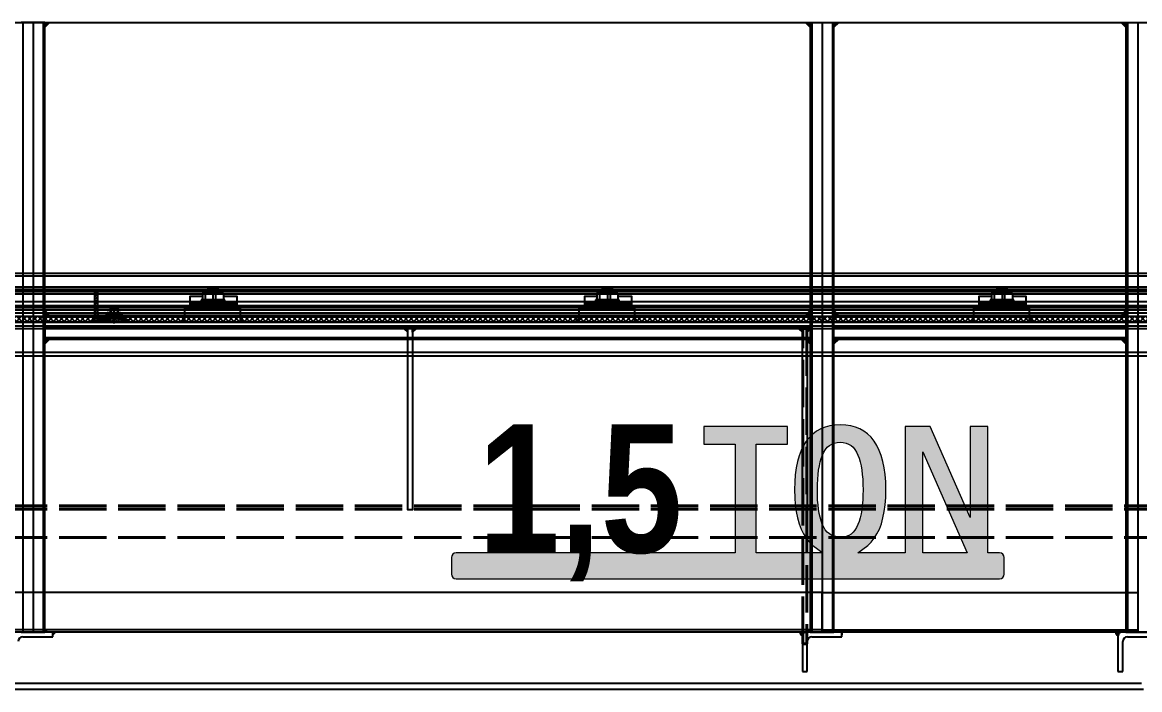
# Model space of a CAD drawing. Header units: centimetres. Extents: x 470464 to 524273, y 49611 to 59074.
# Drawn here: x 505105.7 to 505247.3, y 50524.3 to 50608.9 of the extents above; entities that cross this region are included whole.
import ezdxf

# ---------------------------------------------------------------- set-up
doc = ezdxf.new("R2010")
doc.units = ezdxf.units.CM
doc.header["$MEASUREMENT"] = 0
for name, pattern in [('1244-MIUM-DD-AR-2000$0$1244_Aselsan_MIUM_2900_Vinç$0$ACAD_ISO02W100', [15, 12, -3]), ('CENTER', [50.8, 31.75, -6.35, 6.35, -6.35]), ('CHAIN', [0.3543, 0.2362, -0.0295, 0.0591, -0.0295])]:
    doc.linetypes.add(name, pattern=pattern)
doc.layers.add('BARIŞ BABUR-0019', color=255, linetype='Continuous', lineweight=9)
doc.layers.add('S-COLS-CONC', color=4, linetype='Continuous', lineweight=40)
doc.layers.add('vinç', color=7, linetype='Continuous')
doc.styles.add('Ince', font='arial.ttf')

# ---------------------------------------------------------------- blocks, each defined once
blk = doc.blocks.new('ghfhjkdjfdkyufgfktuthkgt')
at = {"ltscale": 0.4}
blk.add_hatch(color=2, dxfattribs=at).paths.add_polyline_path([(417796.46, 69071.72), (417795.9, 69071.16), (417796.46, 69071.16)])
blk.add_hatch(color=2, dxfattribs=at).paths.add_polyline_path([(417796.46, 69071.72), (417795.9, 69071.16), (417796.46, 69071.16)])
h = blk.add_hatch(color=2, dxfattribs=at)
edge = h.paths.add_edge_path()
edge.add_arc((417800.16, 69071.26), 0.3, 0, 45, ccw=False)
edge.add_line((417800.46, 69071.26), (417800.46, 69071.16))
edge.add_line((417800.46, 69071.16), (417800.88, 69071.16))
edge.add_arc((417800.49, 69071.1), 0.394, 9.0696, 108.2521)
h = blk.add_hatch(color=2, dxfattribs=at)
edge = h.paths.add_edge_path()
edge.add_arc((417800.16, 69071.26), 0.3, 0, 45, ccw=False)
edge.add_line((417800.46, 69071.26), (417800.46, 69071.16))
edge.add_line((417800.46, 69071.16), (417800.88, 69071.16))
edge.add_arc((417800.49, 69071.1), 0.394, 9.0696, 108.2521)
at = {"color": 2}
for p, q in [((417796.46, 69075.16), (417796.46, 69071.16)), ((417796.56, 69075.16), (417796.46, 69075.16)), ((417796.46, 69075.16), (417796.46, 69071.16)), ((417796.56, 69075.16), (417796.46, 69075.16)), ((417796.86, 69072.16), (417796.86, 69074.86)), ((417796.86, 69072.16), (417796.86, 69074.86)), ((417798.55, 69072.91), (417798.46, 69072.82)), ((417798.55, 69072.91), (417798.46, 69072.82)), ((417798.46, 69072.82), (417799.46, 69072.82)), ((417798.46, 69071.56), (417798.46, 69072.82)), ((417798.46, 69072.82), (417799.46, 69072.82)), ((417798.46, 69071.56), (417798.46, 69072.82)), ((417799.37, 69072.91), (417798.55, 69072.91)), ((417798.55, 69071.56), (417798.55, 69072.91)), ((417799.37, 69072.91), (417798.55, 69072.91)), ((417798.55, 69071.56), (417798.55, 69072.91)), ((417799.37, 69072.91), (417799.46, 69072.82)), ((417799.37, 69072.91), (417799.37, 69071.56)), ((417799.37, 69072.91), (417799.46, 69072.82)), ((417799.37, 69072.91), (417799.37, 69071.56)), ((417799.46, 69071.56), (417799.46, 69072.82)), ((417799.46, 69071.56), (417799.46, 69072.82)), ((417796.46, 69071.16), (417800.46, 69071.16)), ((417796.46, 69071.16), (417800.46, 69071.16)), ((417800.16, 69071.56), (417797.46, 69071.56)), ((417800.16, 69071.56), (417797.46, 69071.56)), ((417798.19, 69072.36), (417797.98, 69072.24)), ((417798.19, 69072.36), (417797.98, 69072.24)), ((417797.98, 69072.24), (417798, 69072.25)), ((417797.98, 69072.24), (417798, 69072.25)), ((417797.98, 69071.69), (417797.98, 69072.24)), ((417797.98, 69071.69), (417797.98, 69072.24)), ((417798, 69071.68), (417797.98, 69071.69)), ((417798.19, 69071.56), (417797.98, 69071.69)), ((417798, 69071.68), (417797.98, 69071.69)), ((417798.19, 69071.56), (417797.98, 69071.69)), ((417798, 69072.25), (417798.02, 69072.26)), ((417798, 69072.25), (417798.02, 69072.26)), ((417798.02, 69071.66), (417798, 69071.68)), ((417798.02, 69071.66), (417798, 69071.68)), ((417798.02, 69072.26), (417798.04, 69072.27)), ((417798.02, 69072.26), (417798.04, 69072.27)), ((417798.04, 69071.65), (417798.02, 69071.66)), ((417798.04, 69071.65), (417798.02, 69071.66)), ((417798.04, 69072.27), (417798.07, 69072.28)), ((417798.04, 69072.27), (417798.07, 69072.28)), ((417798.07, 69071.64), (417798.04, 69071.65)), ((417798.07, 69071.64), (417798.04, 69071.65)), ((417798.07, 69072.28), (417798.09, 69072.29)), ((417798.07, 69072.28), (417798.09, 69072.29)), ((417798.09, 69071.64), (417798.07, 69071.64)), ((417798.09, 69071.64), (417798.07, 69071.64)), ((417798.09, 69072.29), (417798.11, 69072.3)), ((417798.09, 69072.29), (417798.11, 69072.3)), ((417798.11, 69071.63), (417798.09, 69071.64)), ((417798.11, 69071.63), (417798.09, 69071.64)), ((417798.11, 69072.3), (417798.13, 69072.3)), ((417798.11, 69072.3), (417798.13, 69072.3)), ((417798.13, 69071.62), (417798.11, 69071.63)), ((417798.13, 69071.62), (417798.11, 69071.63)), ((417798.13, 69072.3), (417798.15, 69072.31)), ((417798.13, 69072.3), (417798.15, 69072.31)), ((417798.15, 69071.62), (417798.13, 69071.62)), ((417798.15, 69071.62), (417798.13, 69071.62)), ((417798.15, 69072.31), (417798.17, 69072.31)), ((417798.15, 69072.31), (417798.17, 69072.31)), ((417798.17, 69071.62), (417798.15, 69071.62)), ((417798.17, 69071.62), (417798.15, 69071.62)), ((417798.17, 69072.31), (417798.18, 69072.31)), ((417798.17, 69072.31), (417798.18, 69072.31)), ((417798.18, 69071.61), (417798.17, 69071.62)), ((417798.18, 69071.61), (417798.17, 69071.62)), ((417798.18, 69072.31), (417798.2, 69072.31)), ((417798.18, 69072.31), (417798.2, 69072.31)), ((417798.2, 69071.61), (417798.18, 69071.61)), ((417798.2, 69071.61), (417798.18, 69071.61)), ((417798.19, 69072.36), (417799.72, 69072.36)), ((417798.19, 69072.36), (417799.72, 69072.36)), ((417799.72, 69071.56), (417798.19, 69071.56)), ((417799.72, 69071.56), (417798.19, 69071.56)), ((417798.2, 69072.31), (417798.22, 69072.31)), ((417798.2, 69072.31), (417798.22, 69072.31)), ((417798.22, 69071.61), (417798.2, 69071.61)), ((417798.22, 69071.61), (417798.2, 69071.61)), ((417798.22, 69072.31), (417798.24, 69072.31)), ((417798.22, 69072.31), (417798.24, 69072.31)), ((417798.24, 69071.61), (417798.22, 69071.61)), ((417798.24, 69071.61), (417798.22, 69071.61)), ((417798.24, 69072.31), (417798.26, 69072.31)), ((417798.24, 69072.31), (417798.26, 69072.31)), ((417798.26, 69071.61), (417798.24, 69071.61)), ((417798.26, 69071.61), (417798.24, 69071.61)), ((417798.26, 69072.31), (417798.28, 69072.31)), ((417798.26, 69072.31), (417798.28, 69072.31)), ((417798.28, 69071.62), (417798.26, 69071.61)), ((417798.28, 69071.62), (417798.26, 69071.61)), ((417798.28, 69072.31), (417798.3, 69072.31)), ((417798.28, 69072.31), (417798.3, 69072.31)), ((417798.3, 69071.62), (417798.28, 69071.62)), ((417798.3, 69071.62), (417798.28, 69071.62)), ((417798.3, 69072.31), (417798.32, 69072.3)), ((417798.3, 69072.31), (417798.32, 69072.3)), ((417798.32, 69071.62), (417798.3, 69071.62)), ((417798.32, 69071.62), (417798.3, 69071.62)), ((417798.32, 69072.3), (417798.34, 69072.3)), ((417798.32, 69072.3), (417798.34, 69072.3)), ((417798.34, 69071.63), (417798.32, 69071.62)), ((417798.34, 69071.63), (417798.32, 69071.62)), ((417798.34, 69072.3), (417798.36, 69072.29)), ((417798.34, 69072.3), (417798.36, 69072.29)), ((417798.36, 69071.64), (417798.34, 69071.63)), ((417798.36, 69071.64), (417798.34, 69071.63)), ((417798.36, 69072.29), (417798.38, 69072.28)), ((417798.36, 69072.29), (417798.38, 69072.28)), ((417798.38, 69071.64), (417798.36, 69071.64)), ((417798.38, 69071.64), (417798.36, 69071.64)), ((417798.38, 69072.28), (417798.4, 69072.27)), ((417798.38, 69072.28), (417798.4, 69072.27)), ((417798.4, 69071.65), (417798.38, 69071.64)), ((417798.4, 69071.65), (417798.38, 69071.64)), ((417798.4, 69072.27), (417798.42, 69072.26)), ((417798.4, 69072.27), (417798.42, 69072.26)), ((417798.42, 69071.66), (417798.4, 69071.65)), ((417798.42, 69071.66), (417798.4, 69071.65)), ((417798.41, 69071.56), (417798.41, 69071.16)), ((417799.51, 69071.56), (417798.41, 69071.56)), ((417798.41, 69071.56), (417798.41, 69071.16)), ((417799.51, 69071.56), (417798.41, 69071.56)), ((417798.41, 69071.16), (417799.51, 69071.16)), ((417798.41, 69071.16), (417799.51, 69071.16)), ((417798.42, 69072.26), (417798.44, 69072.25)), ((417798.42, 69072.26), (417798.44, 69072.25)), ((417798.44, 69071.68), (417798.42, 69071.66)), ((417798.44, 69071.68), (417798.42, 69071.66)), ((417798.44, 69072.25), (417798.47, 69072.24)), ((417798.44, 69072.25), (417798.47, 69072.24)), ((417798.47, 69071.69), (417798.44, 69071.68)), ((417798.47, 69071.69), (417798.44, 69071.68)), ((417798.47, 69072.24), (417798.51, 69072.25)), ((417798.47, 69072.24), (417798.51, 69072.25)), ((417798.51, 69071.68), (417798.47, 69071.69)), ((417798.51, 69071.68), (417798.47, 69071.69)), ((417798.51, 69072.25), (417798.56, 69072.26)), ((417798.51, 69072.25), (417798.56, 69072.26)), ((417798.56, 69071.66), (417798.51, 69071.68)), ((417798.56, 69071.66), (417798.51, 69071.68)), ((417798.56, 69072.26), (417798.6, 69072.27)), ((417798.56, 69072.26), (417798.6, 69072.27)), ((417798.6, 69071.65), (417798.56, 69071.66)), ((417798.6, 69071.65), (417798.56, 69071.66)), ((417798.6, 69072.27), (417798.64, 69072.28)), ((417798.6, 69072.27), (417798.64, 69072.28)), ((417798.64, 69071.64), (417798.6, 69071.65)), ((417798.64, 69071.64), (417798.6, 69071.65)), ((417798.64, 69072.28), (417798.69, 69072.29)), ((417798.64, 69072.28), (417798.69, 69072.29)), ((417798.69, 69071.64), (417798.64, 69071.64)), ((417798.69, 69071.64), (417798.64, 69071.64)), ((417798.69, 69072.29), (417798.73, 69072.3)), ((417798.69, 69072.29), (417798.73, 69072.3)), ((417798.73, 69071.63), (417798.69, 69071.64)), ((417798.73, 69071.63), (417798.69, 69071.64)), ((417798.73, 69072.3), (417798.77, 69072.3)), ((417798.73, 69072.3), (417798.77, 69072.3)), ((417798.77, 69071.62), (417798.73, 69071.63)), ((417798.77, 69071.62), (417798.73, 69071.63)), ((417798.77, 69072.3), (417798.81, 69072.31)), ((417798.77, 69072.3), (417798.81, 69072.31)), ((417798.81, 69071.62), (417798.77, 69071.62)), ((417798.81, 69071.62), (417798.77, 69071.62)), ((417798.81, 69072.31), (417798.84, 69072.31)), ((417798.81, 69072.31), (417798.84, 69072.31)), ((417798.84, 69071.62), (417798.81, 69071.62)), ((417798.84, 69071.62), (417798.81, 69071.62)), ((417798.84, 69072.31), (417798.88, 69072.31)), ((417798.84, 69072.31), (417798.88, 69072.31)), ((417798.88, 69071.61), (417798.84, 69071.62)), ((417798.88, 69071.61), (417798.84, 69071.62)), ((417798.88, 69072.31), (417798.92, 69072.31)), ((417798.88, 69072.31), (417798.92, 69072.31)), ((417798.92, 69071.61), (417798.88, 69071.61)), ((417798.92, 69071.61), (417798.88, 69071.61)), ((417798.92, 69072.31), (417798.96, 69072.31)), ((417798.92, 69072.31), (417798.96, 69072.31)), ((417798.96, 69071.61), (417798.92, 69071.61)), ((417798.96, 69071.61), (417798.92, 69071.61)), ((417798.96, 69072.31), (417799, 69072.31)), ((417798.96, 69072.31), (417799, 69072.31)), ((417799, 69071.61), (417798.96, 69071.61)), ((417799, 69071.61), (417798.96, 69071.61)), ((417799, 69072.31), (417799.03, 69072.31)), ((417799, 69072.31), (417799.03, 69072.31)), ((417799.03, 69071.61), (417799, 69071.61)), ((417799.03, 69071.61), (417799, 69071.61)), ((417799.03, 69072.31), (417799.07, 69072.31)), ((417799.03, 69072.31), (417799.07, 69072.31)), ((417799.07, 69071.62), (417799.03, 69071.61)), ((417799.07, 69071.62), (417799.03, 69071.61)), ((417799.07, 69072.31), (417799.11, 69072.31)), ((417799.07, 69072.31), (417799.11, 69072.31)), ((417799.11, 69071.62), (417799.07, 69071.62)), ((417799.11, 69071.62), (417799.07, 69071.62)), ((417799.11, 69072.31), (417799.15, 69072.3)), ((417799.11, 69072.31), (417799.15, 69072.3)), ((417799.15, 69071.62), (417799.11, 69071.62)), ((417799.15, 69071.62), (417799.11, 69071.62)), ((417799.15, 69072.3), (417799.19, 69072.3)), ((417799.15, 69072.3), (417799.19, 69072.3)), ((417799.19, 69071.63), (417799.15, 69071.62)), ((417799.19, 69071.63), (417799.15, 69071.62)), ((417799.19, 69072.3), (417799.23, 69072.29)), ((417799.19, 69072.3), (417799.23, 69072.29)), ((417799.23, 69071.64), (417799.19, 69071.63)), ((417799.23, 69071.64), (417799.19, 69071.63)), ((417799.23, 69072.29), (417799.27, 69072.28)), ((417799.23, 69072.29), (417799.27, 69072.28)), ((417799.27, 69071.64), (417799.23, 69071.64)), ((417799.27, 69071.64), (417799.23, 69071.64)), ((417799.27, 69072.28), (417799.31, 69072.27)), ((417799.27, 69072.28), (417799.31, 69072.27)), ((417799.31, 69071.65), (417799.27, 69071.64)), ((417799.31, 69071.65), (417799.27, 69071.64)), ((417799.31, 69072.27), (417799.36, 69072.26)), ((417799.31, 69072.27), (417799.36, 69072.26)), ((417799.36, 69071.66), (417799.31, 69071.65)), ((417799.36, 69071.66), (417799.31, 69071.65)), ((417799.36, 69072.26), (417799.4, 69072.25)), ((417799.36, 69072.26), (417799.4, 69072.25)), ((417799.4, 69071.68), (417799.36, 69071.66)), ((417799.4, 69071.68), (417799.36, 69071.66)), ((417799.4, 69072.25), (417799.45, 69072.24)), ((417799.4, 69072.25), (417799.45, 69072.24)), ((417799.45, 69071.69), (417799.4, 69071.68)), ((417799.45, 69071.69), (417799.4, 69071.68)), ((417799.45, 69072.24), (417799.47, 69072.25)), ((417799.45, 69072.24), (417799.47, 69072.25)), ((417799.47, 69071.68), (417799.45, 69071.69)), ((417799.47, 69071.68), (417799.45, 69071.69)), ((417799.47, 69072.25), (417799.49, 69072.26)), ((417799.47, 69072.25), (417799.49, 69072.26)), ((417799.49, 69071.66), (417799.47, 69071.68)), ((417799.49, 69071.66), (417799.47, 69071.68)), ((417799.49, 69072.26), (417799.52, 69072.27)), ((417799.49, 69072.26), (417799.52, 69072.27)), ((417799.52, 69071.65), (417799.49, 69071.66)), ((417799.52, 69071.65), (417799.49, 69071.66)), ((417799.51, 69071.16), (417799.51, 69071.56)), ((417799.51, 69071.16), (417799.51, 69071.56)), ((417799.52, 69072.27), (417799.54, 69072.28)), ((417799.52, 69072.27), (417799.54, 69072.28)), ((417799.54, 69071.64), (417799.52, 69071.65)), ((417799.54, 69071.64), (417799.52, 69071.65)), ((417799.54, 69072.28), (417799.56, 69072.29)), ((417799.54, 69072.28), (417799.56, 69072.29)), ((417799.56, 69071.64), (417799.54, 69071.64)), ((417799.56, 69071.64), (417799.54, 69071.64)), ((417799.56, 69072.29), (417799.58, 69072.3)), ((417799.56, 69072.29), (417799.58, 69072.3)), ((417799.58, 69071.63), (417799.56, 69071.64)), ((417799.58, 69071.63), (417799.56, 69071.64)), ((417799.58, 69072.3), (417799.6, 69072.3)), ((417799.58, 69072.3), (417799.6, 69072.3)), ((417799.6, 69071.62), (417799.58, 69071.63)), ((417799.6, 69071.62), (417799.58, 69071.63)), ((417799.6, 69072.3), (417799.62, 69072.31)), ((417799.6, 69072.3), (417799.62, 69072.31)), ((417799.62, 69071.62), (417799.6, 69071.62)), ((417799.62, 69071.62), (417799.6, 69071.62)), ((417799.62, 69072.31), (417799.64, 69072.31)), ((417799.62, 69072.31), (417799.64, 69072.31)), ((417799.64, 69071.62), (417799.62, 69071.62)), ((417799.64, 69071.62), (417799.62, 69071.62)), ((417799.64, 69072.31), (417799.66, 69072.31)), ((417799.64, 69072.31), (417799.66, 69072.31)), ((417799.66, 69071.61), (417799.64, 69071.62)), ((417799.66, 69071.61), (417799.64, 69071.62)), ((417799.66, 69072.31), (417799.68, 69072.31)), ((417799.66, 69072.31), (417799.68, 69072.31)), ((417799.68, 69071.61), (417799.66, 69071.61)), ((417799.68, 69071.61), (417799.66, 69071.61)), ((417799.68, 69072.31), (417799.69, 69072.31)), ((417799.68, 69072.31), (417799.69, 69072.31)), ((417799.69, 69071.61), (417799.68, 69071.61)), ((417799.69, 69071.61), (417799.68, 69071.61)), ((417799.69, 69072.31), (417799.71, 69072.31)), ((417799.69, 69072.31), (417799.71, 69072.31)), ((417799.71, 69071.61), (417799.69, 69071.61)), ((417799.71, 69071.61), (417799.69, 69071.61)), ((417799.71, 69072.31), (417799.73, 69072.31)), ((417799.71, 69072.31), (417799.73, 69072.31)), ((417799.73, 69071.61), (417799.71, 69071.61)), ((417799.73, 69071.61), (417799.71, 69071.61)), ((417799.72, 69072.36), (417799.94, 69072.24)), ((417799.72, 69072.36), (417799.94, 69072.24)), ((417799.72, 69071.56), (417799.94, 69071.69)), ((417799.72, 69071.56), (417799.94, 69071.69)), ((417799.73, 69072.31), (417799.75, 69072.31)), ((417799.73, 69072.31), (417799.75, 69072.31)), ((417799.75, 69071.62), (417799.73, 69071.61)), ((417799.75, 69071.62), (417799.73, 69071.61)), ((417799.75, 69072.31), (417799.77, 69072.31)), ((417799.75, 69072.31), (417799.77, 69072.31)), ((417799.77, 69071.62), (417799.75, 69071.62)), ((417799.77, 69071.62), (417799.75, 69071.62)), ((417799.77, 69072.31), (417799.79, 69072.3)), ((417799.77, 69072.31), (417799.79, 69072.3)), ((417799.79, 69071.62), (417799.77, 69071.62)), ((417799.79, 69071.62), (417799.77, 69071.62)), ((417799.79, 69072.3), (417799.81, 69072.3)), ((417799.79, 69072.3), (417799.81, 69072.3)), ((417799.81, 69071.63), (417799.79, 69071.62)), ((417799.81, 69071.63), (417799.79, 69071.62)), ((417799.81, 69072.3), (417799.83, 69072.29)), ((417799.81, 69072.3), (417799.83, 69072.29)), ((417799.83, 69071.64), (417799.81, 69071.63)), ((417799.83, 69071.64), (417799.81, 69071.63)), ((417799.83, 69072.29), (417799.85, 69072.28)), ((417799.83, 69072.29), (417799.85, 69072.28)), ((417799.85, 69071.64), (417799.83, 69071.64)), ((417799.85, 69071.64), (417799.83, 69071.64)), ((417799.85, 69072.28), (417799.87, 69072.27)), ((417799.85, 69072.28), (417799.87, 69072.27)), ((417799.87, 69071.65), (417799.85, 69071.64)), ((417799.87, 69071.65), (417799.85, 69071.64)), ((417799.87, 69072.27), (417799.89, 69072.26)), ((417799.87, 69072.27), (417799.89, 69072.26)), ((417799.89, 69071.66), (417799.87, 69071.65)), ((417799.89, 69071.66), (417799.87, 69071.65)), ((417799.89, 69072.26), (417799.92, 69072.25)), ((417799.89, 69072.26), (417799.92, 69072.25)), ((417799.92, 69071.68), (417799.89, 69071.66)), ((417799.92, 69071.68), (417799.89, 69071.66)), ((417799.92, 69072.25), (417799.94, 69072.24)), ((417799.92, 69072.25), (417799.94, 69072.24)), ((417799.94, 69071.69), (417799.92, 69071.68)), ((417799.94, 69071.69), (417799.92, 69071.68)), ((417799.94, 69071.69), (417799.94, 69072.24)), ((417799.94, 69071.69), (417799.94, 69072.24)), ((417800.46, 69071.16), (417800.46, 69071.26)), ((417800.46, 69071.16), (417800.46, 69071.26))]:
    blk.add_line(p, q, dxfattribs=at)
at = {"color": 2, "linetype": 'Continuous'}
for p, q in [((417796.46, 69074.95), (417796.65, 69075.15)), ((417796.46, 69074.95), (417796.65, 69075.15)), ((417796.46, 69074.64), (417796.82, 69075)), ((417796.46, 69074.64), (417796.82, 69075)), ((417796.46, 69074.32), (417796.86, 69074.72)), ((417796.46, 69074.32), (417796.86, 69074.72)), ((417796.46, 69074), (417796.86, 69074.4)), ((417796.46, 69074), (417796.86, 69074.4)), ((417796.46, 69073.68), (417796.86, 69074.08)), ((417796.46, 69073.68), (417796.86, 69074.08)), ((417796.46, 69073.36), (417796.86, 69073.76)), ((417796.46, 69073.36), (417796.86, 69073.76)), ((417796.46, 69073.05), (417796.86, 69073.45)), ((417796.46, 69073.05), (417796.86, 69073.45)), ((417796.46, 69072.73), (417796.86, 69073.13)), ((417796.46, 69072.73), (417796.86, 69073.13)), ((417796.46, 69072.41), (417796.86, 69072.81)), ((417796.46, 69072.41), (417796.86, 69072.81)), ((417796.46, 69072.09), (417796.86, 69072.49)), ((417796.46, 69072.09), (417796.86, 69072.49)), ((417796.46, 69071.77), (417796.86, 69072.17)), ((417796.46, 69071.77), (417796.86, 69072.17)), ((417796.46, 69071.45), (417796.91, 69071.91)), ((417796.46, 69071.45), (417796.91, 69071.91)), ((417796.49, 69071.16), (417797.05, 69071.73)), ((417796.49, 69071.16), (417797.05, 69071.73)), ((417796.8, 69071.16), (417797.24, 69071.6)), ((417796.8, 69071.16), (417797.24, 69071.6)), ((417797.12, 69071.16), (417797.52, 69071.56)), ((417797.12, 69071.16), (417797.52, 69071.56)), ((417797.44, 69071.16), (417797.84, 69071.56)), ((417797.44, 69071.16), (417797.84, 69071.56)), ((417797.76, 69071.16), (417798.16, 69071.56)), ((417797.76, 69071.16), (417798.16, 69071.56)), ((417798.08, 69071.16), (417798.41, 69071.49)), ((417798.08, 69071.16), (417798.41, 69071.49)), ((417798.39, 69071.16), (417798.41, 69071.18)), ((417798.39, 69071.16), (417798.41, 69071.18)), ((417798.79, 69071.56), (417798.79, 69071.56)), ((417798.79, 69071.56), (417798.79, 69071.56)), ((417799.43, 69071.56), (417799.43, 69071.56)), ((417799.43, 69071.56), (417799.43, 69071.56)), ((417799.51, 69071.32), (417799.75, 69071.56)), ((417799.51, 69071.32), (417799.75, 69071.56)), ((417799.67, 69071.16), (417800.07, 69071.56)), ((417799.67, 69071.16), (417800.07, 69071.56)), ((417799.99, 69071.16), (417800.33, 69071.51)), ((417799.99, 69071.16), (417800.33, 69071.51)), ((417800.3, 69071.16), (417800.45, 69071.31)), ((417800.3, 69071.16), (417800.45, 69071.31))]:
    blk.add_line(p, q, dxfattribs=at)
at = {"color": 2, "linetype": 'CHAIN', "ltscale": 25}
blk.add_line((417798.96, 69070.96), (417798.96, 69073.11), dxfattribs=at)
blk.add_line((417798.96, 69070.96), (417798.96, 69073.11), dxfattribs=at)
at = {"color": 2, "ltscale": 0.4}
for p, q in [((417976.88, 69071.16), (416796.46, 69071.16)), ((417796.46, 69071.72), (417795.9, 69071.16)), ((417796.46, 69071.72), (417795.9, 69071.16)), ((417795.9, 69071.16), (417796.46, 69071.16)), ((417795.9, 69071.16), (417796.46, 69071.16)), ((417796.46, 69071.16), (417796.46, 69071.72)), ((417796.46, 69071.16), (417796.46, 69071.72)), ((417800.46, 69071.26), (417800.46, 69071.16)), ((417800.46, 69071.26), (417800.46, 69071.16)), ((417800.46, 69071.16), (417800.88, 69071.16)), ((417800.46, 69071.16), (417800.88, 69071.16)), ((417976.46, 69070.66), (416796.46, 69070.66)), ((416796.46, 69067.36), (417976.46, 69067.36)), ((416796.46, 69066.86), (417976.46, 69066.86))]:
    blk.add_line(p, q, dxfattribs=at)
at = {"color": 2, "ltscale": 7}
for p, q in [((417798.31, 69071.56), (417798.31, 69071.56)), ((417798.31, 69071.56), (417798.31, 69071.56)), ((417798.54, 69072.32), (417798.46, 69072.36)), ((417798.46, 69071.56), (417798.46, 69072.36)), ((417798.54, 69072.32), (417798.46, 69072.36)), ((417798.46, 69071.56), (417798.46, 69072.36)), ((417798.54, 69071.61), (417798.46, 69071.56)), ((417798.54, 69071.61), (417798.46, 69071.56)), ((417798.47, 69071.69), (417798.47, 69072.24)), ((417798.47, 69071.69), (417798.47, 69072.24)), ((417799.38, 69072.32), (417798.54, 69072.32)), ((417798.54, 69071.61), (417798.54, 69072.32)), ((417799.38, 69072.32), (417798.54, 69072.32)), ((417798.54, 69071.61), (417798.54, 69072.32)), ((417798.54, 69071.61), (417799.38, 69071.61)), ((417798.54, 69071.61), (417799.38, 69071.61)), ((417799.38, 69072.32), (417799.46, 69072.36)), ((417799.38, 69072.32), (417799.46, 69072.36)), ((417799.38, 69071.61), (417799.38, 69072.32)), ((417799.38, 69071.61), (417799.38, 69072.32)), ((417799.38, 69071.61), (417799.46, 69071.56)), ((417799.38, 69071.61), (417799.46, 69071.56)), ((417799.45, 69071.69), (417799.45, 69072.24)), ((417799.45, 69071.69), (417799.45, 69072.24)), ((417799.46, 69072.36), (417799.46, 69071.56)), ((417799.46, 69072.36), (417799.46, 69071.56)), ((417799.61, 69071.56), (417799.61, 69071.56)), ((417799.61, 69071.56), (417799.61, 69071.56))]:
    blk.add_line(p, q, dxfattribs=at)
at = {"color": 2}
for centre, radius, start, end in [((417796.56, 69074.86), 0.3, 0, 90), ((417796.56, 69074.86), 0.3, 0, 90), ((417797.46, 69072.16), 0.6, 180, 270), ((417797.46, 69072.16), 0.6, 180, 270), ((417800.16, 69071.26), 0.3, 0, 90), ((417800.16, 69071.26), 0.3, 0, 90)]:
    blk.add_arc(centre, radius, start, end, dxfattribs=at)
at = {"color": 2, "ltscale": 0.4}
for centre, radius, start, end in [((417800.49, 69071.1), 0.394, 9.0696, 108.2521), ((417800.49, 69071.1), 0.394, 9.0696, 108.2521), ((417800.16, 69071.26), 0.3, 0, 45), ((417800.16, 69071.26), 0.3, 0, 45)]:
    blk.add_arc(centre, radius, start, end, dxfattribs=at)
blk = doc.blocks.new('kjjlkhlljklhıjşlkmkjş')
at = {"ltscale": 0.4}
for points in [[(417790.16, 69213.46), (417790.76, 69213.46), (417790.16, 69212.86)], [(417790.16, 69213.46), (417790.76, 69213.46), (417790.16, 69212.86)], [(417887.16, 69213.46), (417886.56, 69213.46), (417887.16, 69212.86)], [(417887.16, 69213.46), (417886.56, 69213.46), (417887.16, 69212.86)], [(417890.16, 69213.46), (417890.76, 69213.46), (417890.16, 69212.86)], [(417890.16, 69213.46), (417890.76, 69213.46), (417890.16, 69212.86)], [(417927.16, 69213.46), (417926.56, 69213.46), (417927.16, 69212.86)], [(417927.16, 69213.46), (417926.56, 69213.46), (417927.16, 69212.86)], [(417790.16, 69136.16), (417790.49, 69136.16), (417790.16, 69136.5)], [(417887.16, 69136.16), (417886.82, 69136.16), (417887.16, 69136.5)], [(417890.16, 69136.16), (417890.49, 69136.16), (417890.16, 69136.5)], [(417927.16, 69136.16), (417926.82, 69136.16), (417927.16, 69136.5)], [(417791.16, 69136.16), (417791.49, 69136.16), (417791.16, 69135.83)]]:
    blk.add_hatch(color=2, dxfattribs=at).paths.add_polyline_path(points)
for points in [[(417790.16, 69213.46), (417790.76, 69213.46), (417790.16, 69212.86)], [(417887.16, 69213.46), (417886.56, 69213.46), (417887.16, 69212.86)], [(417890.16, 69213.46), (417890.76, 69213.46), (417890.16, 69212.86)], [(417927.16, 69213.46), (417926.56, 69213.46), (417927.16, 69212.86)], [(417790.16, 69176.31), (417790.76, 69176.31), (417790.16, 69176.91)], [(417887.16, 69176.31), (417886.56, 69176.31), (417887.16, 69176.91)], [(417890.16, 69176.31), (417890.76, 69176.31), (417890.16, 69176.91)], [(417927.16, 69176.31), (417926.56, 69176.31), (417927.16, 69176.91)], [(417790.16, 69173.31), (417790.76, 69173.31), (417790.16, 69172.71)], [(417887.16, 69173.31), (417886.56, 69173.31), (417887.16, 69172.71)], [(417890.16, 69173.31), (417890.76, 69173.31), (417890.16, 69172.71)], [(417927.16, 69173.31), (417926.56, 69173.31), (417927.16, 69172.71)]]:
    blk.add_hatch(color=2).paths.add_polyline_path(points)
h = blk.add_hatch(color=2, dxfattribs=at)
edge = h.paths.add_edge_path()
edge.add_line((417886.66, 69136.16), (417885.87, 69136.16))
edge.add_arc((417886.42, 69136.18), 0.553, 181.7814, 242.1352)
edge.add_arc((417886.66, 69135.66), 0.5, 90, 176.7192, ccw=False)
h = blk.add_hatch(color=2, dxfattribs=at)
edge = h.paths.add_edge_path()
edge.add_line((417926.66, 69136.16), (417925.87, 69136.16))
edge.add_arc((417926.42, 69136.18), 0.553, 181.7814, 242.1352)
edge.add_arc((417926.66, 69135.66), 0.5, 90, 176.7192, ccw=False)
at = {"color": 2, "ltscale": 1.5}
for p, q in [((416847.16, 69213.46, 0.12), (417930.16, 69213.46, -0.01)), ((417887.76, 69135.56, 0.12), (417891.16, 69135.56, 0.12)), ((417891.16, 69135.56, 0.12), (417891.16, 69136.16, 0.12)), ((417927.76, 69135.56, 0.12), (417931.16, 69135.56, 0.12))]:
    blk.add_line(p, q, dxfattribs=at)
at = {"color": 2}
for p, q in [((417790.16, 69213.46, -0.01), (417787.16, 69213.46, -0.01)), ((417790.16, 69136.16, 0.12), (417790.16, 69213.46, -0.01)), ((417790.16, 69213.46, -0.01), (417790.16, 69212.86, -0.01)), ((417790.16, 69212.86, -0.01), (417790.76, 69213.46, -0.01)), ((417887.16, 69212.86, -0.01), (417886.56, 69213.46, -0.01)), ((417887.16, 69213.46, -0.01), (417887.16, 69136.16, 0.12)), ((417887.16, 69213.46, -0.01), (417887.16, 69212.86, -0.01)), ((417890.16, 69136.16, 0.12), (417890.16, 69213.46, -0.01)), ((417890.16, 69213.46, -0.01), (417890.16, 69212.86, -0.01)), ((417890.16, 69212.86, -0.01), (417890.76, 69213.46, -0.01)), ((417927.16, 69212.86, -0.01), (417926.56, 69213.46, -0.01)), ((417927.16, 69213.46, -0.01), (417927.16, 69136.16, 0.12)), ((417927.16, 69213.46, -0.01), (417927.16, 69212.86, -0.01)), ((417790.16, 69176.31, 0.06), (417790.16, 69176.91, 0.06)), ((417790.16, 69176.91, 0.06), (417790.76, 69176.31, 0.06)), ((417887.16, 69176.31, 0.06), (417790.16, 69176.31, 0.06)), ((417790.16, 69176.31, 0.06), (417790.16, 69173.31, 0.06)), ((417887.16, 69176.91, 0.06), (417886.56, 69176.31, 0.06)), ((417887.16, 69176.31, 0.06), (417887.16, 69176.91, 0.06)), ((417890.16, 69176.31, 0.06), (417890.16, 69176.91, 0.06)), ((417890.16, 69176.91, 0.06), (417890.76, 69176.31, 0.06)), ((417927.16, 69176.31, 0.06), (417890.16, 69176.31, 0.06)), ((417927.16, 69176.91, 0.06), (417926.56, 69176.31, 0.06)), ((417927.16, 69176.31, 0.06), (417927.16, 69176.91, 0.06)), ((417790.16, 69173.31, 0.06), (417887.16, 69173.31, 0.06)), ((417790.16, 69173.31, 0.06), (417790.16, 69172.71, 0.06)), ((417790.16, 69172.71, 0.06), (417790.76, 69173.31, 0.06)), ((417887.16, 69172.71, 0.06), (417886.56, 69173.31, 0.06)), ((417887.16, 69173.31, 0.06), (417887.16, 69172.71, 0.06)), ((417890.16, 69173.31, 0.06), (417890.16, 69172.71, 0.06)), ((417890.16, 69172.71, 0.06), (417890.76, 69173.31, 0.06)), ((417890.16, 69173.31, 0.06), (417927.16, 69173.31, 0.06)), ((417927.16, 69172.71, 0.06), (417926.56, 69173.31, 0.06)), ((417927.16, 69173.31, 0.06), (417927.16, 69172.71, 0.06)), ((417888.66, 69136.16, 0.12), (416888.66, 69136.16, 0.12)), ((417787.16, 69136.16, 0.12), (417790.16, 69136.16, 0.12)), ((417887.16, 69136.16, 0.12), (417890.16, 69136.16, 0.12)), ((417927.16, 69136.16, 0.12), (417930.16, 69136.16, 0.12))]:
    blk.add_line(p, q, dxfattribs=at)
at = {"color": 2, "ltscale": 4}
for p, q in [((417787.36, 69213.46, -0.01), (417787.36, 69136.16, 0.12)), ((417789.96, 69213.46, -0.01), (417789.96, 69136.16, 0.12)), ((417887.36, 69213.46, -0.01), (417887.36, 69136.16, 0.12)), ((417889.96, 69213.46, -0.01), (417889.96, 69136.16, 0.12)), ((417927.36, 69213.46, -0.01), (417927.36, 69136.16, 0.12))]:
    blk.add_line(p, q, dxfattribs=at)
at = {"color": 2, "linetype": 'CENTER', "ltscale": 30}
for p, q in [((417788.66, 69213.46, -0.01), (417788.66, 69136.16, 0.12)), ((417888.66, 69213.46, -0.01), (417888.66, 69136.16, 0.12)), ((417928.66, 69213.46, -0.01), (417928.66, 69136.16, 0.12)), ((417790.16, 69174.81, 0.06), (417887.16, 69174.81, 0.06)), ((417890.16, 69174.81, 0.06), (417927.16, 69174.81, 0.06))]:
    blk.add_line(p, q, dxfattribs=at)
at = {"color": 2, "ltscale": 0.4}
for p, q in [((417790.16, 69212.86, -0.01), (417790.76, 69213.46, -0.01)), ((417790.16, 69212.86, -0.01), (417790.76, 69213.46, -0.01)), ((417887.16, 69212.86, -0.01), (417886.56, 69213.46, -0.01)), ((417887.16, 69212.86, -0.01), (417886.56, 69213.46, -0.01)), ((417890.16, 69212.86, -0.01), (417890.76, 69213.46, -0.01)), ((417890.16, 69212.86, -0.01), (417890.76, 69213.46, -0.01)), ((417927.16, 69212.86, -0.01), (417926.56, 69213.46, -0.01)), ((417927.16, 69212.86, -0.01), (417926.56, 69213.46, -0.01)), ((417790.16, 69136.16, 0.12), (417790.16, 69136.5, 0.12)), ((417790.16, 69136.5, 0.12), (417790.49, 69136.16, 0.12)), ((417887.16, 69136.5, 0.12), (417886.82, 69136.16, 0.12)), ((417887.16, 69136.16, 0.12), (417887.16, 69136.5, 0.12)), ((417890.16, 69136.16, 0.12), (417890.16, 69136.5, 0.12)), ((417890.16, 69136.5, 0.12), (417890.49, 69136.16, 0.12)), ((417927.16, 69136.5, 0.12), (417926.82, 69136.16, 0.12)), ((417927.16, 69136.16, 0.12), (417927.16, 69136.5, 0.12)), ((417791.16, 69136.16, 0.12), (417786.66, 69136.16, 0.12)), ((417787.36, 69135.56, 0.12), (417791.16, 69135.56, 0.12)), ((417791.16, 69135.56, 0.12), (417791.16, 69136.16, 0.12)), ((417791.16, 69136.16, 0.12), (417791.16, 69135.83, 0.12)), ((417791.16, 69135.83, 0.12), (417791.49, 69136.16, 0.12)), ((417886.66, 69136.16, 0.12), (417885.87, 69136.16, 0.12)), ((417886.16, 69135.66, 0.12), (417886.16, 69131.16, 0.12)), ((417891.16, 69136.16, 0.12), (417886.66, 69136.16, 0.12)), ((417886.76, 69131.16, 0.12), (417886.76, 69134.96, 0.12)), ((417887.36, 69135.56, 0.12), (417891.16, 69135.56, 0.12)), ((417891.16, 69135.56, 0.12), (417891.16, 69136.16, 0.12)), ((417891.16, 69136.16, 0.12), (417891.16, 69135.83, 0.12)), ((417926.66, 69136.16, 0.12), (417925.87, 69136.16, 0.12)), ((417926.16, 69135.66, 0.12), (417926.16, 69131.16, 0.12)), ((417931.16, 69136.16, 0.12), (417926.66, 69136.16, 0.12)), ((417926.76, 69131.16, 0.12), (417926.76, 69134.96, 0.12)), ((417927.36, 69135.56, 0.12), (417931.16, 69135.56, 0.12)), ((417886.16, 69131.16, 0.12), (417886.76, 69131.16, 0.12)), ((417926.16, 69131.16, 0.12), (417926.76, 69131.16, 0.12))]:
    blk.add_line(p, q, dxfattribs=at)
at = {"color": 2, "ltscale": 3}
for p, q in [((417790.16, 69176.11, 0.06), (417887.16, 69176.11, 0.06)), ((417890.16, 69176.11, 0.06), (417927.16, 69176.11, 0.06)), ((417790.16, 69173.51, 0.06), (417887.16, 69173.51, 0.06)), ((417890.16, 69173.51, 0.06), (417927.16, 69173.51, 0.06)), ((417888.66, 69141.16, 0.24), (416888.66, 69141.16, 0.12)), ((417888.66, 69136.46, 0.24), (416888.66, 69136.46, 0.12))]:
    blk.add_line(p, q, dxfattribs=at)
at = {"color": 2, "ltscale": 0.4}
for centre, radius, start, end in [((417787.36, 69134.96, 0.12), 0.6, 90, 180), ((417886.42, 69136.18, 0.12), 0.553, 181.7814, 242.1352), ((417886.66, 69135.66, 0.12), 0.5, 90, 180), ((417886.66, 69135.66, 0.12), 0.5, 90, 176.7192), ((417887.36, 69134.96, 0.12), 0.6, 90, 180), ((417926.42, 69136.18, 0.12), 0.553, 181.7814, 242.1352), ((417926.66, 69135.66, 0.12), 0.5, 90, 180), ((417926.66, 69135.66, 0.12), 0.5, 90, 176.7192), ((417927.36, 69134.96, 0.12), 0.6, 90, 180)]:
    blk.add_arc(centre, radius, start, end, dxfattribs=at)
at = {"layer": 'vinç', "color": 2}
blk.add_line((417888.66, 69136.46, 0.24), (417928.66, 69136.46, 0.12), dxfattribs=at)
at = {"layer": 'vinç', "color": 2, "elevation": 0.12}
blk.add_lwpolyline([(417928.66, 69136.16), (417888.66, 69136.16), (417888.66, 69141.16), (417928.66, 69141.16)], close=True, dxfattribs=at)
blk = doc.blocks.new('fgxdfzhydjsdtyjdgf')
at = {"layer": 'vinç'}
h = blk.add_hatch(color=3, dxfattribs=at)
h.dxf.hatch_style = 1
h.paths.add_polyline_path([(428908.68, 68748.61), (428908.68, 68745.75, 0.414214), (428909.5, 68744.94), (429004.06, 68744.94, 0.414214), (429004.88, 68745.75), (429004.88, 68748.61, 0.414214), (429004.06, 68749.43), (429002, 68749.43), (429002, 68771.43), (428998.95, 68771.43), (428998.95, 68755.57), (428991.98, 68771.43), (428987.64, 68771.43), (428987.64, 68749.43), (428979.41, 68749.43), (428981.13, 68750.73), (428981.72, 68751.31), (428982.26, 68751.98), (428982.73, 68752.74), (428983.14, 68753.58), (428983.49, 68754.51), (428983.77, 68755.52), (428983.99, 68756.63), (428984.16, 68757.81), (428984.25, 68759.08), (428984.28, 68760.44), (428984.25, 68761.79), (428984.15, 68763.06), (428983.99, 68764.25), (428983.77, 68765.35), (428983.48, 68766.36), (428983.13, 68767.28), (428982.71, 68768.12), (428982.24, 68768.88), (428981.7, 68769.55), (428981.1, 68770.13), (428980.45, 68770.62), (428979.75, 68771.02), (428978.98, 68771.33), (428978.16, 68771.56), (428977.29, 68771.69), (428976.36, 68771.73), (428975.42, 68771.69), (428974.53, 68771.55), (428973.7, 68771.33), (428972.94, 68771.02), (428972.22, 68770.61), (428971.56, 68770.12), (428970.97, 68769.54), (428970.43, 68768.87), (428969.95, 68768.11), (428969.54, 68767.26), (428969.19, 68766.33), (428968.9, 68765.32), (428968.68, 68764.23), (428968.52, 68763.05), (428968.42, 68761.78), (428968.39, 68760.44), (428968.42, 68759.08), (428968.52, 68757.81), (428968.68, 68756.62), (428968.91, 68755.52), (428969.19, 68754.5), (428969.55, 68753.57), (428969.97, 68752.73), (428970.45, 68751.97), (428970.99, 68751.3), (428971.59, 68750.73), (428973.33, 68749.43), (428961.73, 68749.43), (428961.73, 68768.37), (428967.17, 68768.37), (428967.17, 68771.43), (428952.62, 68771.43), (428952.62, 68768.37), (428958.06, 68768.37), (428958.06, 68749.43), (428909.5, 68749.43, 0.414197)])
h.paths.add_polyline_path([(428990.7, 68749.43), (428990.7, 68767.05), (428998.44, 68749.43)], flags=16)
h.paths.add_polyline_path([(428972.36, 68760.43), (428972.38, 68759.51), (428972.41, 68758.64), (428972.48, 68757.82), (428972.58, 68757.05), (428972.7, 68756.32), (428972.84, 68755.64), (428973.02, 68755), (428973.22, 68754.42), (428973.46, 68753.9), (428973.74, 68753.44), (428974.07, 68753.06), (428974.44, 68752.74), (428974.86, 68752.49), (428975.32, 68752.32), (428975.82, 68752.21), (428976.37, 68752.18), (428976.89, 68752.21), (428977.37, 68752.31), (428977.81, 68752.48), (428978.21, 68752.72), (428978.57, 68753.03), (428978.89, 68753.4), (428979.17, 68753.84), (428979.41, 68754.35), (428979.62, 68754.92), (428979.81, 68755.54), (428979.96, 68756.22), (428980.08, 68756.96), (428980.18, 68757.75), (428980.25, 68758.59), (428980.29, 68759.48), (428980.31, 68760.43), (428980.29, 68761.36), (428980.25, 68762.25), (428980.18, 68763.08), (428980.09, 68763.86), (428979.96, 68764.59), (428979.81, 68765.27), (428979.63, 68765.9), (428979.42, 68766.47), (428979.18, 68766.99), (428978.89, 68767.44), (428978.57, 68767.82), (428978.21, 68768.13), (428977.8, 68768.37), (428977.35, 68768.54), (428976.85, 68768.65), (428976.32, 68768.68), (428975.8, 68768.65), (428975.3, 68768.54), (428974.86, 68768.37), (428974.45, 68768.12), (428974.09, 68767.81), (428973.76, 68767.43), (428973.48, 68766.98), (428973.24, 68766.46), (428973.04, 68765.89), (428972.86, 68765.26), (428972.71, 68764.58), (428972.58, 68763.85), (428972.49, 68763.07), (428972.42, 68762.24), (428972.38, 68761.36)], flags=16)
at = {"layer": 'BARIŞ BABUR-0019', "color": 3}
for p, q in [((428967.17, 68771.43, 0.18), (428952.62, 68771.43, 0.18)), ((428952.62, 68771.43, 0.18), (428952.62, 68768.37, 0.18)), ((428967.17, 68768.37, 0.18), (428967.17, 68771.43, 0.18)), ((428972.94, 68771.02, 0.18), (428972.22, 68770.61, 0.18)), ((428973.7, 68771.33, 0.18), (428972.94, 68771.02, 0.18)), ((428974.53, 68771.55, 0.18), (428973.7, 68771.33, 0.18)), ((428975.42, 68771.69, 0.18), (428974.53, 68771.55, 0.18)), ((428976.36, 68771.73, 0.18), (428975.42, 68771.69, 0.18)), ((428977.29, 68771.69, 0.18), (428976.36, 68771.73, 0.18)), ((428978.16, 68771.56, 0.18), (428977.29, 68771.69, 0.18)), ((428978.98, 68771.33, 0.18), (428978.16, 68771.56, 0.18)), ((428979.75, 68771.02, 0.18), (428978.98, 68771.33, 0.18)), ((428980.45, 68770.62, 0.18), (428979.75, 68771.02, 0.18)), ((428991.98, 68771.43, 0.18), (428987.64, 68771.43, 0.18)), ((428987.64, 68771.43, 0.18), (428987.64, 68749.43, 0.18)), ((428998.95, 68755.57, 0.18), (428991.98, 68771.43, 0.18)), ((429002, 68771.43, 0.18), (428998.95, 68771.43, 0.18)), ((428998.95, 68771.43, 0.18), (428998.95, 68755.57, 0.18)), ((429002, 68749.43, 0.18), (429002, 68771.43, 0.18)), ((428970.97, 68769.54, 0.18), (428970.43, 68768.87, 0.18)), ((428971.56, 68770.12, 0.18), (428970.97, 68769.54, 0.18)), ((428972.22, 68770.61, 0.18), (428971.56, 68770.12, 0.18)), ((428981.1, 68770.13, 0.18), (428980.45, 68770.62, 0.18)), ((428981.7, 68769.55, 0.18), (428981.1, 68770.13, 0.18)), ((428982.24, 68768.88, 0.18), (428981.7, 68769.55, 0.18)), ((428952.62, 68768.37, 0.18), (428958.06, 68768.37, 0.18)), ((428958.06, 68768.37, 0.18), (428958.06, 68749.43, 0.18)), ((428961.73, 68749.43, 0.18), (428961.73, 68768.37, 0.18)), ((428961.73, 68768.37, 0.18), (428967.17, 68768.37, 0.18)), ((428969.54, 68767.26, 0.18), (428969.19, 68766.33, 0.18)), ((428969.95, 68768.11, 0.18), (428969.54, 68767.26, 0.18)), ((428970.43, 68768.87, 0.18), (428969.95, 68768.11, 0.18)), ((428982.71, 68768.12, 0.18), (428982.24, 68768.88, 0.18)), ((428983.13, 68767.28, 0.18), (428982.71, 68768.12, 0.18)), ((428983.48, 68766.36, 0.18), (428983.13, 68767.28, 0.18)), ((428968.9, 68765.32, 0.18), (428968.68, 68764.23, 0.18)), ((428969.19, 68766.33, 0.18), (428968.9, 68765.32, 0.18)), ((428983.77, 68765.35, 0.18), (428983.48, 68766.36, 0.18)), ((428983.99, 68764.25, 0.18), (428983.77, 68765.35, 0.18)), ((428968.68, 68764.23, 0.18), (428968.52, 68763.05, 0.18)), ((428984.15, 68763.06, 0.18), (428983.99, 68764.25, 0.18)), ((428984.25, 68761.79, 0.18), (428984.15, 68763.06, 0.18)), ((428968.42, 68761.78, 0.18), (428968.39, 68760.44, 0.18)), ((428968.52, 68763.05, 0.18), (428968.42, 68761.78, 0.18)), ((428984.28, 68760.44, 0.18), (428984.25, 68761.79, 0.18)), ((428968.39, 68760.44, 0.18), (428968.42, 68759.08, 0.18)), ((428984.25, 68759.08, 0.18), (428984.28, 68760.44, 0.18)), ((428968.42, 68759.08, 0.18), (428968.52, 68757.81, 0.18)), ((428968.52, 68757.81, 0.18), (428968.68, 68756.62, 0.18)), ((428983.99, 68756.63, 0.18), (428984.16, 68757.81, 0.18)), ((428984.16, 68757.81, 0.18), (428984.25, 68759.08, 0.18)), ((428968.68, 68756.62, 0.18), (428968.91, 68755.52, 0.18)), ((428968.91, 68755.52, 0.18), (428969.19, 68754.5, 0.18)), ((428983.49, 68754.51, 0.18), (428983.77, 68755.52, 0.18)), ((428983.77, 68755.52, 0.18), (428983.99, 68756.63, 0.18)), ((428969.19, 68754.5, 0.18), (428969.55, 68753.57, 0.18)), ((428969.55, 68753.57, 0.18), (428969.97, 68752.73, 0.18)), ((428982.73, 68752.74, 0.18), (428983.14, 68753.58, 0.18)), ((428983.14, 68753.58, 0.18), (428983.49, 68754.51, 0.18)), ((428969.97, 68752.73, 0.18), (428970.45, 68751.97, 0.18)), ((428970.45, 68751.97, 0.18), (428970.99, 68751.3, 0.18)), ((428981.72, 68751.31, 0.18), (428982.26, 68751.98, 0.18)), ((428982.26, 68751.98, 0.18), (428982.73, 68752.74, 0.18)), ((428970.99, 68751.3, 0.18), (428971.59, 68750.73, 0.18)), ((428971.59, 68750.73, 0.18), (428973.33, 68749.43, 0.18)), ((428979.41, 68749.43, 0.18), (428981.13, 68750.73, 0.18)), ((428981.13, 68750.73, 0.18), (428981.72, 68751.31, 0.18)), ((428908.68, 68748.61, 0.18), (428908.68, 68745.75, 0.18)), ((428958.06, 68749.43, 0.18), (428909.5, 68749.43, 0.18)), ((428973.33, 68749.43, 0.18), (428961.73, 68749.43, 0.18)), ((428987.64, 68749.43, 0.18), (428979.41, 68749.43, 0.18)), ((429004.06, 68749.43, 0.18), (429002, 68749.43, 0.18)), ((429004.88, 68745.75, 0.18), (429004.88, 68748.61, 0.18)), ((428909.5, 68744.94, 0.18), (429004.06, 68744.94, 0.18))]:
    blk.add_line(p, q, dxfattribs=at)
at = {"layer": 'BARIŞ BABUR-0019', "color": 3, "elevation": 0.18}
for points in [[(428972.84, 68755.64), (428972.7, 68756.32), (428972.58, 68757.05), (428972.48, 68757.82), (428972.41, 68758.64), (428972.38, 68759.51), (428972.36, 68760.43), (428972.38, 68761.36), (428972.42, 68762.24), (428972.49, 68763.07), (428972.58, 68763.85), (428972.71, 68764.58), (428972.86, 68765.26), (428973.04, 68765.89), (428973.24, 68766.46), (428973.48, 68766.98), (428973.76, 68767.43), (428974.09, 68767.81), (428974.45, 68768.12), (428974.86, 68768.37), (428975.3, 68768.54), (428975.8, 68768.65), (428976.32, 68768.68), (428976.85, 68768.65), (428977.35, 68768.54), (428977.8, 68768.37), (428978.21, 68768.13), (428978.57, 68767.82), (428978.89, 68767.44), (428979.18, 68766.99), (428979.42, 68766.47), (428979.63, 68765.9), (428979.81, 68765.27), (428979.96, 68764.59), (428980.09, 68763.86), (428980.18, 68763.08), (428980.25, 68762.25), (428980.29, 68761.36), (428980.31, 68760.43), (428980.29, 68759.48), (428980.25, 68758.59), (428980.18, 68757.75), (428980.08, 68756.96), (428979.96, 68756.22), (428979.81, 68755.54), (428979.62, 68754.92), (428979.41, 68754.35), (428979.17, 68753.84), (428978.89, 68753.4), (428978.57, 68753.03), (428978.21, 68752.72), (428977.81, 68752.48), (428977.37, 68752.31), (428976.89, 68752.21), (428976.37, 68752.18), (428975.82, 68752.21), (428975.32, 68752.32), (428974.86, 68752.49), (428974.44, 68752.74), (428974.07, 68753.06), (428973.74, 68753.44), (428973.46, 68753.9), (428973.22, 68754.42), (428973.02, 68755)], [(428990.7, 68749.43), (428990.7, 68767.05), (428998.44, 68749.43)]]:
    blk.add_lwpolyline(points, close=True, dxfattribs=at)
at = {"layer": 'BARIŞ BABUR-0019', "color": 3}
for centre, start, end in [((428909.5, 68748.61, 0.18), 90.0033, 180), ((429004.06, 68748.61, 0.18), 0, 90), ((428909.5, 68745.75, 0.18), 180, 270), ((429004.06, 68745.75, 0.18), 270, 0)]:
    blk.add_arc(centre, 0.817, start, end, dxfattribs=at)
at = {"layer": 'vinç', "color": 3, "insert": (428913.33, 68771.82, 0.18), "char_height": 22.3333, "width": 77.1835, "attachment_point": 1, "style": 'Ince'}
blk.add_mtext('{\\fSwis721 Cn BT|b1|i0|c0|p34;1,5}', dxfattribs=at)
blk = doc.blocks.new('ghfgxgfjkfdjtsjmgfkydf')
at = {"layer": 'vinç', "color": 2, "xscale": 0.4856254856254857, "yscale": 0.4856254856254857, "zscale": 0.4856254856254857}
blk.add_blockref('fgxdfzhydjsdtyjdgf', (220684.944, 35457.04, 0.014), dxfattribs=at)
blk = doc.blocks.new('tyrterwefbrrbevrwc')
at = {"color": 2}
for p, q in [((416798.86, 68256.16), (417974.06, 68256.16)), ((416798.86, 68253.9), (417974.06, 68253.9)), ((416798.86, 68253.53), (417974.06, 68253.53))]:
    blk.add_line(p, q, dxfattribs=at)
at = {"layer": 'vinç', "color": 2}
for p, q in [((417974.06, 68255.76), (416798.86, 68255.76)), ((417974.06, 68254.38), (416798.86, 68254.38)), ((417974.06, 68254.1), (416798.86, 68254.1)), ((417974.06, 68253.53), (416798.86, 68253.53)), ((417974.06, 68252.51), (416798.86, 68252.51)), ((417974.06, 68252.02), (416798.86, 68252.02)), ((417974.06, 68251.76), (416798.86, 68251.76)), ((417974.06, 68251.49), (416798.86, 68251.49)), ((417974.06, 68251.1), (416798.86, 68251.1)), ((417974.06, 68250.66), (416798.86, 68250.66))]:
    blk.add_line(p, q, dxfattribs=at)
blk = doc.blocks.new('tyrteryrteyyt3rwerw')
h = blk.add_hatch()
h.set_pattern_fill('ANSI37', color=2, scale=3.8, angle=360)
h.set_pattern_definition([(45, (342050.756, 161193.00613), (-0.335875721, 0.335875721), []), (135, (342050.756, 161193.00613), (-0.335875721, -0.335875721), [])])
h.paths.add_polyline_path([(416798.86, 68195.66), (416798.86, 68194.96), (417974.06, 68194.96), (417974.06, 68195.66)])
at = {"color": 2}
blk.add_lwpolyline([(417974.06, 68195.66), (416798.86, 68195.66), (416798.86, 68194.96), (417974.06, 68194.96)], close=True, dxfattribs=at)
blk = doc.blocks.new('hfgdtnyrmuntyr')
h = blk.add_hatch(color=2)
h.dxf.hatch_style = 1
h.paths.add_polyline_path([(417835.66, 68194.16), (417836.16, 68193.66), (417836.16, 68194.16)])
h = blk.add_hatch(color=2)
h.dxf.hatch_style = 1
h.paths.add_polyline_path([(417836.76, 68194.16), (417836.76, 68193.66), (417837.26, 68194.16)])
h = blk.add_hatch(color=2)
h.dxf.hatch_style = 1
h.paths.add_polyline_path([(417885.66, 68194.16), (417886.16, 68193.66), (417886.16, 68194.16)])
h = blk.add_hatch(color=2)
h.dxf.hatch_style = 1
h.paths.add_polyline_path([(417886.76, 68194.16), (417886.76, 68193.66), (417887.26, 68194.16)])
at = {"color": 2, "ltscale": 0.4}
for points in [[(416783.76, 68194.16), (417989.16, 68194.16), (417989.16, 68194.96), (416783.76, 68194.96)], [(417836.76, 68194.16), (417836.76, 68171.16), (417836.16, 68171.16), (417836.16, 68194.16)], [(417886.76, 68194.16), (417886.76, 68171.16), (417886.16, 68171.16), (417886.16, 68194.16)]]:
    blk.add_lwpolyline(points, close=True, dxfattribs=at)
at = {"color": 2}
for points in [[(417836.16, 68194.16), (417835.66, 68194.16), (417836.16, 68193.66), (417836.16, 68194.16)], [(417836.76, 68194.16), (417837.26, 68194.16), (417836.76, 68193.66), (417836.76, 68194.16)], [(417886.16, 68194.16), (417885.66, 68194.16), (417886.16, 68193.66), (417886.16, 68194.16)], [(417886.76, 68194.16), (417887.26, 68194.16), (417886.76, 68193.66), (417886.76, 68194.16)]]:
    blk.add_lwpolyline(points, dxfattribs=at)
at = {"layer": 'S-COLS-CONC', "color": 2, "linetype": '1244-MIUM-DD-AR-2000$0$1244_Aselsan_MIUM_2900_Vinç$0$ACAD_ISO02W100', "ltscale": 0.5}
for p, q in [((417955.46, 68171.66), (416817.46, 68171.66)), ((417955.46, 68171.26), (416817.46, 68171.26)), ((417955.46, 68167.66), (416817.46, 68167.66))]:
    blk.add_line(p, q, dxfattribs=at)
blk.add_lwpolyline([(417886.21, 68194.16), (417886.71, 68194.16), (417886.71, 68154.16), (417886.21, 68154.16)], close=True, dxfattribs=at)
at = {"layer": 'vinç', "color": 2}
for p, q in [((417929.38, 68148.36), (416843.54, 68148.36)), ((417929.16, 68149.16), (416843.76, 68149.16))]:
    blk.add_line(p, q, dxfattribs=at)
blk = doc.blocks.new('BEKET 105 ÖN')
at = {"color": 2, "linetype": 'Continuous'}
for p, q in [((1790011.6, -473038.4), (1790011.6, -473045.9)), ((1790012.9, -473036.4), (1790012.5, -473036.8)), ((1790012.9, -473036.4), (1790013.2, -473036.4)), ((1790013.2, -473036.4), (1790021.6, -473036.4)), ((1790014.9, -473038.4), (1790014.9, -473045.9)), ((1790017.9, -473032), (1790016.9, -473033)), ((1790016.9, -473033), (1790016.9, -473036.4)), ((1790032.9, -473033), (1790016.9, -473033)), ((1790017.9, -473032), (1790031.9, -473032)), ((1790021.6, -473036.4), (1790033.2, -473036.4)), ((1790028.2, -473038.4), (1790028.2, -473045.9)), ((1790032.9, -473033), (1790031.9, -473032)), ((1790032.9, -473036.4), (1790032.9, -473033)), ((1790033.2, -473036.4), (1790036.9, -473036.4)), ((1790037.3, -473036.8), (1790036.9, -473036.4)), ((1790038.2, -473038.4), (1790038.2, -473045.9)), ((1789995.6, -473050.9), (1790055.6, -473050.9)), ((1790009.9, -473045.9), (1790009.9, -473050.9)), ((1790039.9, -473045.9), (1790009.9, -473045.9)), ((1790039.9, -473050.8), (1790039.9, -473045.9))]:
    blk.add_line(p, q, dxfattribs=at)
at = {"color": 2, "linetype": 'CHAIN', "ltscale": 20}
blk.add_line((1790024.9, -473032), (1790024.9, -473050.9), dxfattribs=at)
at = {"color": 2, "linetype": 'Continuous'}
blk.add_lwpolyline([(1790011.6, -473041.9), (1789995.6, -473041.9), (1789995.6, -473058.1), (1790055.6, -473058.1), (1790055.6, -473041.9), (1790038.2, -473041.9)], dxfattribs=at)
blk.add_lwpolyline([(1789988.7, -473074.2), (1790059.7, -473074.2), (1790059.7, -473058.1), (1789988.7, -473058.1)], close=True, dxfattribs=at)
for points, knots in [([(1790011.6, -473038.4), (1790011.8, -473037.8), (1790012.1, -473037.3), (1790012.6, -473036.6), (1790012.9, -473036.4), (1790013.2, -473036.4)], [0, 0, 0, 0, 0.5, 0.5, 1, 1, 1, 1]), ([(1790014.9, -473038.4), (1790015.9, -473037.8), (1790017, -473037.3), (1790019.2, -473036.6), (1790020.4, -473036.4), (1790021.6, -473036.4)], [0, 0, 0, 0, 0.5, 0.5, 1, 1, 1, 1]), ([(1790028.2, -473038.4), (1790029, -473037.8), (1790029.8, -473037.3), (1790031.5, -473036.6), (1790032.3, -473036.4), (1790033.2, -473036.4)], [0, 0, 0, 0, 0.5, 0.5, 1, 1, 1, 1]), ([(1790038.2, -473038.4), (1790037.9, -473037.8), (1790037.7, -473037.3), (1790037.3, -473036.9), (1790037.3, -473036.8), (1790037.2, -473036.8)], [0, 0, 0, 0, 0.855795, 0.855795, 1, 1, 1, 1])]:
    blk.add_open_spline(points, degree=3, knots=knots, dxfattribs=at)
for points in [[(1790013.2, -473036.4), (1790013.8, -473036.4), (1790014.4, -473037.2), (1790014.9, -473038.4)], [(1790021.6, -473036.4), (1790023.9, -473036.4), (1790026.2, -473037.2), (1790028.2, -473038.4)], [(1790033.2, -473036.4), (1790035, -473036.4), (1790036.7, -473037.2), (1790038.2, -473038.4)]]:
    blk.add_open_spline(points, degree=3, dxfattribs=at)
blk = doc.blocks.new('tdrgrtryhrts')
at = {"ltscale": 0.4}
h = blk.add_hatch(color=2, dxfattribs=at)
h.dxf.hatch_style = 1
h.paths.add_polyline_path([(417801.34, 68971.96), (417801.84, 68972.46), (417801.84, 68971.96)])
h = blk.add_hatch(color=2, dxfattribs=at)
h.dxf.hatch_style = 1
h.paths.add_polyline_path([(417808.94, 68971.96), (417808.94, 68972.46), (417809.44, 68971.96)])
h = blk.add_hatch(color=2, dxfattribs=at)
h.dxf.hatch_style = 1
h.paths.add_polyline_path([(417851.34, 68971.96), (417851.84, 68972.46), (417851.84, 68971.96)])
h = blk.add_hatch(color=2, dxfattribs=at)
h.dxf.hatch_style = 1
h.paths.add_polyline_path([(417858.94, 68971.96), (417858.94, 68972.46), (417859.44, 68971.96)])
h = blk.add_hatch(color=2, dxfattribs=at)
h.dxf.hatch_style = 1
h.paths.add_polyline_path([(417901.34, 68971.96), (417901.84, 68972.46), (417901.84, 68971.96)])
h = blk.add_hatch(color=2, dxfattribs=at)
h.dxf.hatch_style = 1
h.paths.add_polyline_path([(417908.94, 68971.96), (417908.94, 68972.46), (417909.44, 68971.96)])
at = {"color": 2, "ltscale": 0.4}
for points in [[(417801.84, 68971.96), (417801.84, 68972.46), (417801.34, 68971.96), (417801.84, 68971.96)], [(417808.94, 68971.96), (417808.94, 68972.46), (417809.44, 68971.96), (417808.94, 68971.96)], [(417851.84, 68971.96), (417851.84, 68972.46), (417851.34, 68971.96), (417851.84, 68971.96)], [(417858.94, 68971.96), (417858.94, 68972.46), (417859.44, 68971.96), (417858.94, 68971.96)], [(417901.84, 68971.96), (417901.84, 68972.46), (417901.34, 68971.96), (417901.84, 68971.96)], [(417908.94, 68971.96), (417908.94, 68972.46), (417909.44, 68971.96), (417908.94, 68971.96)]]:
    blk.add_lwpolyline(points, dxfattribs=at)
at = {"color": 2, "xscale": 0.1, "yscale": 0.1, "zscale": 0.1, "rotation": 359.9999999999999}
for p in [(238802.97, 116279.39), (238802.97, 116279.39), (238852.97, 116279.39), (238902.97, 116279.39), (238902.97, 116279.39)]:
    blk.add_blockref('BEKET 105 ÖN', p, dxfattribs=at)
blk = doc.blocks.new('lkjşlkjkloıjljikşlklş')
at = {"layer": 'vinç', "color": 2}
for name, p in [('tyrterwefbrrbevrwc', (0, 611)), ('tdrgrtryhrts', (6, -111)), ('tyrteryrteyyt3rwerw', (0, 666)), ('hfgdtnyrmuntyr', (0, 666))]:
    blk.add_blockref(name, p, dxfattribs=at)
at = {"layer": 'vinç', "color": 2, "xscale": 1.5, "yscale": 1.5, "zscale": 1.5}
blk.add_blockref('ghfgxgfjkfdjtsjmgfkydf', (-225619.22, -34433.58), dxfattribs=at)
blk = doc.blocks.new('DHSETSRDJFDS')
at = {"layer": 'vinç', "color": 2}
for name, p in [('kjjlkhlljklhıjşlkmkjş', (0, -384.5, -0.12)), ('lkjşlkjkloıjljikşlklş', (0, -70)), ('ghfhjkdjfdkyufgfktuthkgt', (0, -280.2))]:
    blk.add_blockref(name, p, dxfattribs=at)

msp = doc.modelspace()

# ---------------------------------------------------------------- block references
at = {"layer": 'vinç', "color": 0}
msp.add_blockref('DHSETSRDJFDS', (87318.43, -18220.05), dxfattribs=at)

doc.saveas('drawing.dxf')
